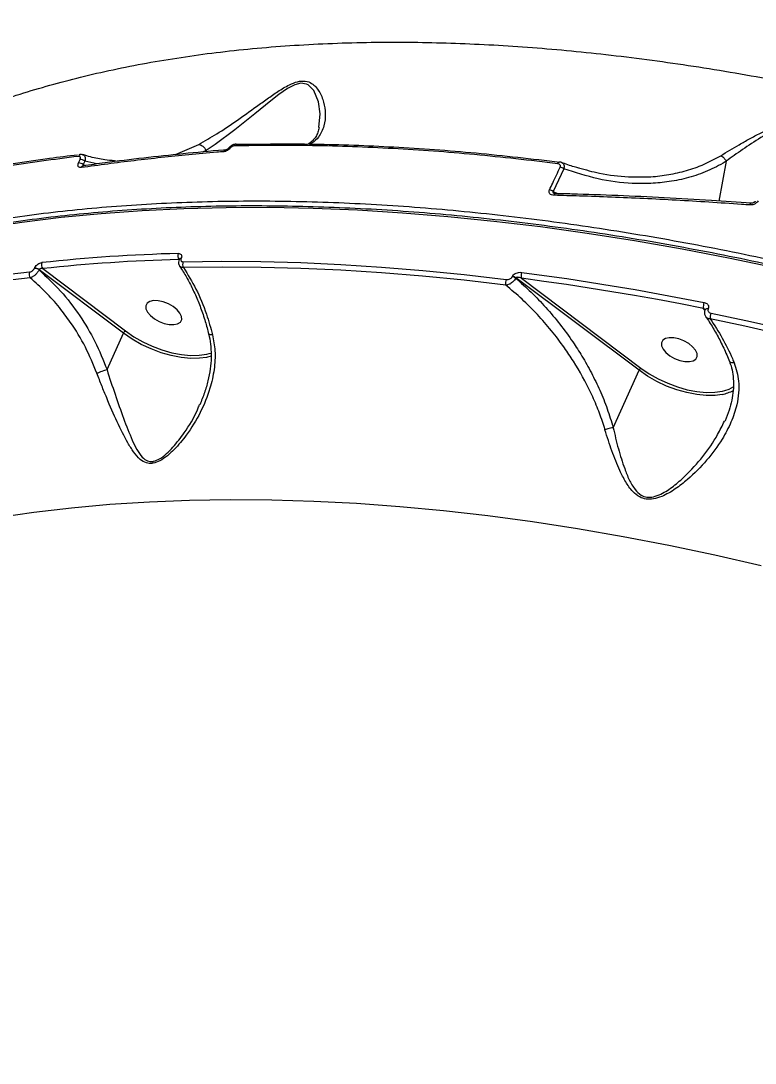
# Model space of a CAD drawing. Header units: millimetres. Extents: x -6523 to 7556, y -5559 to 6101.
# Drawn here: x -1619.8 to -1448.4, y 2108.2 to 2351.4 of the extents above; entities that cross this region are included whole.
import ezdxf

# ---------------------------------------------------------------- set-up
doc = ezdxf.new("R2010")
doc.units = ezdxf.units.MM
for name, color, linetype in [('DIKOM_ОБЪЕКТ', 7, 'Continuous'), ('DIKOM_РАЗМЕР_ЗОНА', 7, 'Continuous'), ('DIKOM_РАЗМЕР_ОБЪЕКТА', 7, 'Continuous')]:
    doc.layers.add(name, color=color, linetype=linetype)
doc.styles.add('style1', font='arial.ttf', dxfattribs={"width": 0.8})
doc.dimstyles.new('1-50', dxfattribs={"dimtxt": 300, "dimasz": 200, "dimexe": 100, "dimexo": 0, "dimgap": 100, "dimtad": 1, "dimtxsty": 'style1', "dimcen": 200, "dimclrd": 7, "dimclre": 7, "dimclrt": 7, "dimadec": 1, "dimazin": 2, "dimtfac": 1, "dimtmove": 0, "dimatfit": 2, "dimfxl": 0, "dimlwd": 25, "dimlwe": 18, "dimarcsym": 0})

# ---------------------------------------------------------------- blocks, each defined once
blk = doc.blocks.new('*D10')
at = {"layer": 'Defpoints', "color": 0, "transparency": 16777216}
for p in [(-1823.23, 4314.24), (3842.01, -3170.82), (6537.88, -3170.82)]:
    blk.add_point(p, dxfattribs=at)
at = {"layer": 'DIKOM_РАЗМЕР_ОБЪЕКТА', "color": 7, "lineweight": 18, "transparency": 16777216}
for p, q in [((-1823.23, 4314.24), (6637.88, 4314.24)), ((3842.01, -3170.82), (6637.88, -3170.82))]:
    blk.add_line(p, q, dxfattribs=at)
at = {"layer": 'DIKOM_РАЗМЕР_ОБЪЕКТА', "color": 7, "lineweight": 25, "transparency": 16777216}
blk.add_line((6537.88, 3914.24), (6537.88, -2770.82), dxfattribs=at)
at = {"layer": 'DIKOM_РАЗМЕР_ОБЪЕКТА', "color": 7, "transparency": 16777216}
for points in [[(6471.22, 3914.24), (6604.55, 3914.24), (6537.88, 4314.24)], [(6471.22, -2770.82), (6604.55, -2770.82), (6537.88, -3170.82)]]:
    blk.add_solid(points, dxfattribs=at)
at = {"layer": 'DIKOM_РАЗМЕР_ОБЪЕКТА', "color": 7, "transparency": 16777216, "insert": (6304.71, 207.11), "char_height": 300, "attachment_point": 5, "rotation": 90, "style": 'style1'}
blk.add_mtext('7500', dxfattribs=at)
blk = doc.blocks.new('*D13')
at = {"layer": 'Defpoints', "color": 0, "transparency": 16777216}
for p in [(-2358.18, 6101.03), (4341.71, -4605.15), (7455.88, -4605.15)]:
    blk.add_point(p, dxfattribs=at)
at = {"layer": 'DIKOM_РАЗМЕР_ЗОНА', "color": 7, "lineweight": 18, "transparency": 16777216}
for p, q in [((-2358.18, 6101.03), (7555.88, 6101.03)), ((4341.71, -4605.15), (7555.88, -4605.15))]:
    blk.add_line(p, q, dxfattribs=at)
at = {"layer": 'DIKOM_РАЗМЕР_ЗОНА', "color": 7, "lineweight": 25, "transparency": 16777216}
blk.add_line((7455.88, 5701.03), (7455.88, -4205.15), dxfattribs=at)
at = {"layer": 'DIKOM_РАЗМЕР_ЗОНА', "color": 7, "transparency": 16777216}
for points in [[(7389.22, 5701.03), (7522.55, 5701.03), (7455.88, 6101.03)], [(7389.22, -4205.15), (7522.55, -4205.15), (7455.88, -4605.15)]]:
    blk.add_solid(points, dxfattribs=at)
at = {"layer": 'DIKOM_РАЗМЕР_ЗОНА', "color": 7, "transparency": 16777216, "insert": (7222.71, 375.61), "char_height": 300, "attachment_point": 5, "rotation": 90, "style": 'style1'}
blk.add_mtext('10700', dxfattribs=at)

msp = doc.modelspace()

# ---------------------------------------------------------------- linework, layer by layer
at = {"layer": 'DIKOM_ОБЪЕКТ', "color": 7, "linetype": 'Continuous', "lineweight": 15}
for p, q in [((-1583.728, 2320.234), (-1578.303, 2322.562)), ((-1576.589, 2321.14), (-1577.445, 2320.774)), ((-1576.589, 2321.14), (-1576.644, 2320.848)), ((-1606.354, 2318.231), (-1605.995, 2319.053)), ((-1605.919, 2320.169), (-1606.23, 2320.131)), ((-1605.934, 2320.186), (-1605.92, 2320.187)), ((-1604.863, 2318.682), (-1605.224, 2317.859)), ((-1602.074, 2317.994), (-1604.863, 2318.682)), ((-1598.151, 2318.798), (-1597.035, 2318.647)), ((-1455.163, 2318.641), (-1456.896, 2309.353)), ((-1605.281, 2317.561), (-1605.261, 2317.563)), ((-1605.224, 2317.859), (-1604.685, 2317.628)), ((-1493.069, 2316.874), (-1495.564, 2311.564)), ((-1495.564, 2311.564), (-1494.368, 2311.052)), ((-1495, 2311.082), (-1494.989, 2311.081)), ((-1616.661, 2293.621), (-1616.633, 2293.683)), ((-1582.822, 2295.764), (-1582.841, 2295.721)), ((-1582.376, 2295.978), (-1582.395, 2295.935)), ((-1615.525, 2293.33), (-1615.553, 2293.268)), ((-1595.85, 2278.497), (-1615.525, 2293.33)), ((-1614.713, 2293.586), (-1595.394, 2279.022)), ((-1505.121, 2291.673), (-1505.085, 2291.753)), ((-1504.246, 2291.408), (-1504.282, 2291.327)), ((-1475.517, 2269.856), (-1504.246, 2291.408)), ((-1502.969, 2291.316), (-1475.062, 2270.38)), ((-1460.151, 2283.862), (-1460.484, 2284.282)), ((-1460.094, 2284.005), (-1460.105, 2283.98)), ((-1459.355, 2284.191), (-1459.367, 2284.166)), ((-1599.68, 2269.999), (-1595.85, 2278.497)), ((-1575.824, 2273.752), (-1575.412, 2273.878)), ((-1481.554, 2256.461), (-1475.517, 2269.856)), ((-1578.224, 2261.561), (-1578.118, 2261.833))]:
    msp.add_line(p, q, dxfattribs=at)
at = {"layer": 'DIKOM_ОБЪЕКТ', "color": 7, "linetype": 'Continuous', "lineweight": 15, "flags": 128}
for points in [[(-1550.232, 2326.496), (-1549.962, 2329.681), (-1550.339, 2332.462), (-1551.435, 2335.112), (-1552.731, 2336.448), (-1553.156, 2336.656), (-1554.457, 2336.833), (-1555.871, 2336.482), (-1557.603, 2335.59), (-1559.582, 2334.233), (-1561.479, 2332.751), (-1565.163, 2329.726), (-1569.887, 2325.935), (-1574.462, 2322.567), (-1576.587, 2321.15), (-1576.59, 2321.149), (-1576.59, 2321.149)], [(-1571.01, 2321.663), (-1571.12, 2321.706), (-1571.209, 2321.726), (-1571.274, 2321.722), (-1571.306, 2321.703)], [(-1569.554, 2322.632), (-1569.467, 2322.623), (-1569.379, 2322.591)], [(-1494.512, 2318.069), (-1494.456, 2318.186), (-1494.394, 2318.286), (-1494.328, 2318.367), (-1494.259, 2318.427), (-1494.189, 2318.464), (-1494.12, 2318.478), (-1494.092, 2318.477)], [(-1494.092, 2318.477), (-1494.053, 2318.468), (-1493.99, 2318.435)], [(-1495.313, 2310.682), (-1495.269, 2310.808), (-1495.218, 2310.913), (-1495.161, 2310.994), (-1495.101, 2311.05), (-1495.039, 2311.078), (-1495, 2311.082)], [(-1449.648, 2308.425), (-1449.609, 2308.555), (-1449.566, 2308.665), (-1449.52, 2308.751), (-1449.472, 2308.811), (-1449.424, 2308.843), (-1449.384, 2308.847)], [(-1443.037, 2293.568), (-1454.279, 2295.94), (-1465.459, 2298.101), (-1476.569, 2300.049), (-1487.598, 2301.782), (-1498.538, 2303.299), (-1509.379, 2304.599), (-1520.113, 2305.68), (-1530.729, 2306.542), (-1541.22, 2307.185), (-1551.576, 2307.606), (-1561.789, 2307.807), (-1571.85, 2307.786), (-1581.751, 2307.545), (-1591.482, 2307.082), (-1601.037, 2306.399), (-1610.407, 2305.496), (-1619.584, 2304.374), (-1628.561, 2303.034)], [(-1581.932, 2295.17), (-1572.908, 2295.287), (-1563.755, 2295.224), (-1554.482, 2294.98), (-1545.093, 2294.555), (-1535.595, 2293.95), (-1525.994, 2293.166), (-1516.299, 2292.202), (-1506.514, 2291.059)], [(-1506.601, 2289.711), (-1516.364, 2290.851), (-1526.039, 2291.813), (-1535.618, 2292.595), (-1545.095, 2293.199), (-1554.463, 2293.623), (-1563.716, 2293.866), (-1572.848, 2293.929), (-1581.853, 2293.812)], [(-1460.484, 2284.282), (-1465.857, 2285.334), (-1471.213, 2286.337), (-1476.553, 2287.291), (-1481.876, 2288.196), (-1487.18, 2289.051), (-1492.464, 2289.856), (-1497.727, 2290.611), (-1502.969, 2291.316)], [(-1502.896, 2292.711), (-1497.641, 2292.004), (-1492.365, 2291.247), (-1487.068, 2290.44), (-1481.752, 2289.583), (-1476.416, 2288.676), (-1471.064, 2287.72), (-1465.694, 2286.715), (-1460.309, 2285.66)], [(-1583.337, 2283.999), (-1584.262, 2284.739), (-1585.364, 2285.363), (-1586.554, 2285.82), (-1587.737, 2286.073), (-1588.815, 2286.102), (-1589.702, 2285.904), (-1590.326, 2285.496), (-1590.636, 2284.91), (-1590.608, 2284.195), (-1590.242, 2283.407), (-1589.57, 2282.611), (-1588.646, 2281.871), (-1587.544, 2281.247), (-1586.353, 2280.79), (-1585.171, 2280.537), (-1584.092, 2280.508), (-1583.205, 2280.706), (-1582.581, 2281.114), (-1582.271, 2281.7), (-1582.3, 2282.415), (-1582.665, 2283.203), (-1583.337, 2283.999)], [(-1393.75, 2265.253), (-1401.942, 2267.692), (-1410.127, 2270.027), (-1418.302, 2272.259), (-1426.464, 2274.385), (-1434.608, 2276.406), (-1442.732, 2278.321), (-1450.832, 2280.128), (-1458.904, 2281.826)], [(-1458.712, 2283.157), (-1450.622, 2281.455), (-1442.504, 2279.644), (-1434.362, 2277.726), (-1426.199, 2275.7), (-1418.019, 2273.569), (-1409.826, 2271.332), (-1401.623, 2268.991), (-1393.413, 2266.548)], [(-1576.467, 2272.872), (-1578.103, 2272.649), (-1580.166, 2272.618), (-1582.381, 2272.827), (-1584.694, 2273.273), (-1587.053, 2273.943), (-1589.402, 2274.824), (-1591.687, 2275.894), (-1593.853, 2277.128), (-1595.85, 2278.497)], [(-1595.394, 2279.022), (-1593.458, 2277.694), (-1591.358, 2276.497), (-1589.143, 2275.46), (-1586.865, 2274.606), (-1584.578, 2273.955), (-1582.334, 2273.523), (-1580.187, 2273.32), (-1578.186, 2273.35), (-1576.379, 2273.613), (-1575.824, 2273.752)], [(-1463.004, 2275.358), (-1463.929, 2276.098), (-1465.031, 2276.721), (-1466.222, 2277.178), (-1467.404, 2277.432), (-1468.482, 2277.461), (-1469.369, 2277.263), (-1469.993, 2276.855), (-1470.304, 2276.269), (-1470.275, 2275.553), (-1469.91, 2274.765), (-1469.238, 2273.969), (-1468.313, 2273.23), (-1467.211, 2272.606), (-1466.02, 2272.149), (-1464.838, 2271.896), (-1463.76, 2271.867), (-1462.873, 2272.064), (-1462.249, 2272.473), (-1461.938, 2273.058), (-1461.967, 2273.774), (-1462.332, 2274.562), (-1463.004, 2275.358)], [(-1575.292, 2273.177), (-1576.239, 2272.92), (-1576.467, 2272.872)], [(-1456.134, 2264.23), (-1457.77, 2264.007), (-1459.834, 2263.976), (-1462.048, 2264.186), (-1464.362, 2264.631), (-1466.721, 2265.302), (-1469.07, 2266.183), (-1471.354, 2267.253), (-1473.52, 2268.487), (-1475.517, 2269.856)], [(-1475.062, 2270.38), (-1473.125, 2269.052), (-1471.025, 2267.856), (-1468.81, 2266.818), (-1466.533, 2265.964), (-1464.245, 2265.314), (-1462.002, 2264.882), (-1459.855, 2264.678), (-1457.854, 2264.709), (-1456.047, 2264.972), (-1455.491, 2265.111)], [(-1455.491, 2265.111), (-1454.475, 2265.461), (-1453.375, 2266.032)], [(-1447.018, 2224.256), (-1457.813, 2226.722), (-1468.556, 2228.978), (-1479.237, 2231.022), (-1489.845, 2232.851), (-1500.37, 2234.465), (-1510.804, 2235.861), (-1521.136, 2237.039), (-1531.357, 2237.996), (-1541.457, 2238.734), (-1551.426, 2239.25), (-1561.256, 2239.544), (-1570.937, 2239.616), (-1580.461, 2239.465), (-1589.818, 2239.093), (-1599, 2238.499), (-1607.998, 2237.685), (-1616.803, 2236.649), (-1625.409, 2235.395)]]:
    msp.add_lwpolyline(points, dxfattribs=at)
at = {"layer": 'DIKOM_ОБЪЕКТ', "color": 7, "linetype": 'Continuous', "lineweight": 15}
for centre, radius, start, end in [((-1571.889, 2320.761), 0.519, 102.04333, 168.5004), ((-1569.494, 2322.108), 0.528, 96.579, 167.47333), ((-1605.816, 2319.603), 0.594, 101.42853, 163.23022), ((-1606.334, 2316.392), 1.839, 52.87233, 90.63153), ((-1605.972, 2317.208), 1.844, 53.03369, 90.68967), ((-1605.16, 2317.016), 0.558, 102.48668, 164.95019), ((-1494.262, 2315.294), 1.98, 52.95645, 80.39328), ((-1496.766, 2310.027), 1.951, 51.96961, 79.84128), ((-1572.422, 1899.046), 398.213, 91.53201, 96.12436), ((-1581.684, 2296.524), 1.505, 156.83061, 212.69345), ((-1616.558, 2292.001), 1.683, 52.14158, 92.54188), ((-1613.613, 2294.45), 1.399, 157.50549, 218.18066), ((-1572.33, 1898.598), 397.255, 91.53207, 96.12454), ((-1582.449, 2295.476), 0.462, 83.30615, 147.93301), ((-1582.431, 2295.52), 0.461, 83.19393, 148.1518), ((-1580.516, 2294.572), 1.537, 157.09026, 209.58869), ((-1587.241, 2004.25), 290.13, 96.0431, 109.07171), ((-1587.152, 2003.545), 289.479, 96.04286, 109.07194), ((-1616.481, 2292.235), 1.408, 157.76447, 215.58956), ((-1616.586, 2291.939), 1.683, 52.14344, 92.54181), ((-1505.38, 2289.853), 1.838, 53.3195, 81.89813), ((-1505.343, 2289.935), 1.837, 53.29682, 81.90689), ((-1501.151, 2291.919), 1.916, 155.59103, 198.35204), ((-1504.733, 2290.267), 1.949, 156.01683, 196.58266), ((-1458.213, 2284.694), 2.308, 155.24564, 190.26402), ((-1459.606, 2283.558), 0.653, 68.48753, 139.83493), ((-1459.595, 2283.585), 0.652, 68.4324, 140.05913), ((-1456.507, 2282.159), 2.42, 155.62969, 187.89391), ((-1594.777, 2278.025), 1.172, 121.79562, 156.2527), ((-1474.445, 2269.384), 1.172, 121.78415, 156.25674), ((-1457.882, 2273.344), 9.28, 280.8543, 298.32736)]:
    msp.add_arc(centre, radius, start, end, dxfattribs=at)
for points, knots in [([(-1682.559, 2298.983), (-1680.344, 2301.069), (-1675.317, 2305.807), (-1666.309, 2312.45), (-1655.832, 2319.044), (-1644.338, 2325.015), (-1631.864, 2330.338), (-1618.417, 2334.968), (-1603.989, 2338.887), (-1588.59, 2342.039), (-1572.168, 2344.399), (-1554.945, 2345.905), (-1537.339, 2346.534), (-1519.532, 2346.334), (-1501.627, 2345.377), (-1483.125, 2343.652), (-1464.068, 2341.135), (-1444.51, 2337.823), (-1424.995, 2333.819), (-1405.598, 2329.174), (-1386.384, 2323.948), (-1366.926, 2318.037), (-1347.281, 2311.422), (-1327.495, 2304.164), (-1314.398, 2298.819), (-1307.852, 2296.147)], [0, 0, 0, 0, 0.03360896, 0.07630687, 0.11903698, 0.1617343, 0.20566384, 0.24962931, 0.29355865, 0.33907725, 0.38459582, 0.43076811, 0.47694052, 0.52030634, 0.56370632, 0.60707279, 0.65170286, 0.69636914, 0.74099972, 0.78358147, 0.82619395, 0.86877599, 0.91250626, 0.95626951, 1, 1, 1, 1]), ([(-1578.303, 2322.562), (-1576.903, 2323.358), (-1574.062, 2324.971), (-1569.496, 2328.025), (-1565.574, 2330.844), (-1562.351, 2333.189), (-1559.814, 2334.943), (-1557.415, 2336.398), (-1555.177, 2337.296), (-1553.304, 2337.439), (-1551.918, 2336.88), (-1550.92, 2335.997), (-1549.867, 2334.534), (-1549.034, 2332.386), (-1548.621, 2329.588), (-1548.897, 2326.767), (-1550.079, 2324.505), (-1551.294, 2323.15), (-1552.158, 2322.713), (-1552.314, 2322.634)], [0, 0, 0, 0, 0.0869441, 0.1763636, 0.2657423, 0.3117797, 0.3577512, 0.4048886, 0.4381289, 0.4716866, 0.5076088, 0.5403385, 0.5738099, 0.6517497, 0.7312743, 0.8255029, 0.9222004, 0.9859169, 1, 1, 1, 1]), ([(-1550.195, 2326.504), (-1550.272, 2326.137), (-1550.437, 2325.36), (-1550.954, 2324.325), (-1551.596, 2323.515), (-1552.207, 2322.951), (-1552.677, 2322.685), (-1552.77, 2322.632)], [0, 0, 0, 0, 0.2277932, 0.4826983, 0.7252966, 0.9454531, 1, 1, 1, 1]), ([(-1456.447, 2319.925), (-1455.039, 2320.769), (-1452.905, 2322.048), (-1449.744, 2323.867), (-1447.453, 2325.081), (-1445.282, 2326.086), (-1443.221, 2326.842), (-1440.979, 2327.306), (-1438.818, 2327.144), (-1437.13, 2326.44), (-1435.839, 2325.523), (-1434.631, 2324.341), (-1433.502, 2322.904), (-1432.12, 2320.686), (-1430.779, 2317.865), (-1429.713, 2314.625), (-1429.301, 2311.98), (-1429.467, 2309.962), (-1430.081, 2308.653), (-1430.984, 2307.805), (-1431.837, 2307.558), (-1432.206, 2307.452)], [0, 0, 0, 0, 0.0920443, 0.139512, 0.1869435, 0.2204895, 0.2546304, 0.2902962, 0.3262935, 0.3576708, 0.3869265, 0.4169028, 0.4596297, 0.5024004, 0.5901051, 0.681337, 0.7742871, 0.8404201, 0.9078926, 0.9600936, 1, 1, 1, 1]), ([(-1431.582, 2309.141), (-1431.512, 2309.496), (-1431.296, 2310.596), (-1431.447, 2312.851), (-1431.986, 2315.804), (-1432.96, 2318.855), (-1434.218, 2321.906), (-1435.801, 2324.351), (-1437.577, 2325.958), (-1439.263, 2326.655), (-1440.512, 2326.708), (-1441.84, 2326.548), (-1443.318, 2326.121), (-1445.257, 2325.222), (-1448.024, 2323.619), (-1451.421, 2321.351), (-1453.942, 2319.529), (-1455.163, 2318.65), (-1455.164, 2318.65)], [0, 0, 0, 0, 0.047405, 0.1473197, 0.2476265, 0.3476824, 0.4370723, 0.5259958, 0.5773429, 0.6120563, 0.6464929, 0.652062, 0.6921968, 0.7363449, 0.7806485, 0.8901899, 0.9999106, 1, 1, 1, 1]), ([(-1572.397, 2320.864), (-1572.949, 2320.818), (-1575.709, 2320.586), (-1582.762, 2319.942), (-1593.41, 2318.816), (-1601.601, 2317.713), (-1605.699, 2317.161)], [0, 0, 0, 0, 0.0480636, 0.2403254, 0.6198805, 1, 1, 1, 1]), ([(-1571.997, 2321.267), (-1572.168, 2321.254), (-1575.526, 2320.997), (-1581.922, 2320.378), (-1591.148, 2319.396), (-1598.931, 2318.451), (-1603.564, 2317.79), (-1605.26, 2317.548)], [0, 0, 0, 0, 0.014785, 0.2900445, 0.5657386, 0.8409879, 1, 1, 1, 1]), ([(-1578.303, 2322.562), (-1578.273, 2322.562), (-1578.159, 2322.559), (-1577.882, 2322.496), (-1577.464, 2322.271), (-1576.969, 2321.81), (-1576.723, 2321.381), (-1576.59, 2321.149)], [0, 0, 0, 0, 0.0513298, 0.1965846, 0.4492507, 0.7018869, 1, 1, 1, 1]), ([(-1576.59, 2321.149), (-1576.59, 2321.148), (-1576.589, 2321.146), (-1576.589, 2321.143), (-1576.589, 2321.141), (-1576.589, 2321.14)], [0, 0, 0, 0, 0.32986536, 0.79108675, 1, 1, 1, 1]), ([(-1571.01, 2321.663), (-1571.128, 2321.536), (-1571.364, 2321.281), (-1571.816, 2321.008), (-1572.17, 2320.889), (-1572.356, 2320.869), (-1572.397, 2320.864)], [0, 0, 0, 0, 0.30535874, 0.61145908, 0.91254573, 1, 1, 1, 1]), ([(-1571.31, 2321.703), (-1571.325, 2321.683), (-1571.382, 2321.608), (-1571.525, 2321.481), (-1571.709, 2321.361), (-1571.864, 2321.294), (-1571.965, 2321.271), (-1571.985, 2321.27), (-1571.992, 2321.27)], [0, 0, 0, 0, 0.0846457, 0.3187344, 0.5546818, 0.7482459, 0.9204149, 1, 1, 1, 1]), ([(-1569.555, 2322.62), (-1569.714, 2322.609), (-1570.089, 2322.582), (-1570.672, 2322.299), (-1571.098, 2321.969), (-1571.274, 2321.734), (-1571.301, 2321.698)], [0, 0, 0, 0, 0.2402771, 0.5673323, 0.9349241, 1, 1, 1, 1]), ([(-1570.009, 2322.222), (-1570.046, 2322.22), (-1570.182, 2322.211), (-1570.44, 2322.127), (-1570.758, 2321.935), (-1570.926, 2321.753), (-1571.01, 2321.663)], [0, 0, 0, 0, 0.108526, 0.398384, 0.6996508, 1, 1, 1, 1]), ([(-1494.512, 2318.069), (-1501.003, 2318.823), (-1513.984, 2320.33), (-1533.053, 2321.685), (-1551.818, 2322.423), (-1563.945, 2322.289), (-1570.009, 2322.222)], [0, 0, 0, 0, 0.2486163, 0.497233, 0.748617, 1, 1, 1, 1]), ([(-1569.379, 2322.591), (-1563.391, 2322.657), (-1551.415, 2322.789), (-1532.755, 2322.066), (-1513.65, 2320.718), (-1500.543, 2319.196), (-1493.99, 2318.435)], [0, 0, 0, 0, 0.2486152, 0.4972306, 0.7486159, 1, 1, 1, 1]), ([(-1606.386, 2319.775), (-1612.121, 2319.032), (-1623.591, 2317.548), (-1639.918, 2314.315), (-1655.62, 2310.403), (-1665.387, 2307.127), (-1670.271, 2305.49)], [0, 0, 0, 0, 0.2484768, 0.4969532, 0.7484766, 1, 1, 1, 1]), ([(-1606.577, 2320.088), (-1608.754, 2319.829), (-1613.84, 2319.226), (-1621.626, 2318.047), (-1629.952, 2316.592), (-1638.065, 2314.94), (-1645.966, 2313.097), (-1653.67, 2311.067), (-1661.162, 2308.828), (-1666.563, 2307.09), (-1669.394, 2306.041), (-1669.867, 2305.866)], [0, 0, 0, 0, 0.094345, 0.220453, 0.3464745, 0.4721661, 0.5974952, 0.7228691, 0.8486553, 0.9747023, 1, 1, 1, 1]), ([(-1605.699, 2317.161), (-1605.825, 2317.155), (-1606.077, 2317.143), (-1606.343, 2317.297), (-1606.479, 2317.56), (-1606.482, 2317.887), (-1606.395, 2318.122), (-1606.354, 2318.231)], [0, 0, 0, 0, 0.2131438, 0.4264639, 0.6306253, 0.828941, 1, 1, 1, 1]), ([(-1605.995, 2319.053), (-1605.967, 2319.127), (-1605.91, 2319.283), (-1605.908, 2319.5), (-1605.989, 2319.673), (-1606.151, 2319.779), (-1606.307, 2319.776), (-1606.386, 2319.775)], [0, 0, 0, 0, 0.179837, 0.3800743, 0.5812028, 0.7906638, 1, 1, 1, 1]), ([(-1605.323, 2320.128), (-1605.346, 2320.138), (-1605.512, 2320.213), (-1605.73, 2320.218), (-1605.908, 2320.184), (-1605.934, 2320.179)], [0, 0, 0, 0, 0.1209237, 0.8725603, 1, 1, 1, 1]), ([(-1605.322, 2320.132), (-1605.313, 2320.132), (-1605.167, 2320.127), (-1604.971, 2319.931), (-1604.792, 2319.553), (-1604.775, 2319.099), (-1604.84, 2318.794), (-1604.863, 2318.682)], [0, 0, 0, 0, 0.0175473, 0.2937521, 0.5671075, 0.8405279, 1, 1, 1, 1]), ([(-1597.97, 2318.723), (-1598.712, 2318.797), (-1600.566, 2318.98), (-1603.024, 2319.471), (-1604.725, 2319.99), (-1605.314, 2320.17)], [0, 0, 0, 0, 0.303903, 0.7593378, 1, 1, 1, 1]), ([(-1493.931, 2317.246), (-1493.913, 2317.295), (-1493.865, 2317.417), (-1493.864, 2317.628), (-1493.972, 2317.837), (-1494.194, 2318.003), (-1494.399, 2318.046), (-1494.512, 2318.069)], [0, 0, 0, 0, 0.12078846, 0.3075273, 0.52290607, 0.73748081, 1, 1, 1, 1]), ([(-1493.63, 2318.353), (-1493.662, 2318.37), (-1493.804, 2318.442), (-1493.968, 2318.449), (-1494.095, 2318.453)], [0, 0, 0, 0, 0.2235445, 1, 1, 1, 1]), ([(-1493.631, 2318.344), (-1493.589, 2318.335), (-1493.383, 2318.292), (-1493.14, 2318.021), (-1492.972, 2317.569), (-1492.994, 2317.154), (-1493.056, 2316.922), (-1493.069, 2316.874)], [0, 0, 0, 0, 0.075368, 0.3736413, 0.6574905, 0.9289186, 1, 1, 1, 1]), ([(-1489.488, 2316.999), (-1489.872, 2317.098), (-1491.259, 2317.458), (-1492.634, 2317.977), (-1493.628, 2318.352)], [0, 0, 0, 0, 0.2769776, 1, 1, 1, 1]), ([(-1455.163, 2318.641), (-1455.245, 2318.59), (-1456.653, 2317.724), (-1459.513, 2316.272), (-1463.908, 2314.743), (-1468.343, 2313.808), (-1472.749, 2313.388), (-1478.278, 2313.42), (-1485.106, 2314.283), (-1490.414, 2316.01), (-1493.069, 2316.874)], [0, 0, 0, 0, 0.0075308, 0.1291236, 0.2511164, 0.3728222, 0.4835481, 0.5942881, 0.7971151, 1, 1, 1, 1]), ([(-1474.854, 2315.006), (-1474.494, 2315.001), (-1472.731, 2314.974), (-1469.579, 2315.32), (-1465.45, 2316.11), (-1460.973, 2317.499), (-1458.089, 2319.045), (-1456.447, 2319.925)], [0, 0, 0, 0, 0.0549051, 0.2687438, 0.4889555, 0.7091236, 1, 1, 1, 1]), ([(-1456.447, 2319.925), (-1456.415, 2319.911), (-1456.263, 2319.845), (-1455.946, 2319.642), (-1455.514, 2319.23), (-1455.281, 2318.843), (-1455.164, 2318.65)], [0, 0, 0, 0, 0.0659305, 0.3172742, 0.6586422, 1, 1, 1, 1]), ([(-1455.164, 2318.65), (-1455.163, 2318.649), (-1455.162, 2318.647), (-1455.162, 2318.643), (-1455.163, 2318.641), (-1455.163, 2318.641)], [0, 0, 0, 0, 0.30344351, 0.70889993, 1, 1, 1, 1]), ([(-1605.224, 2317.859), (-1605.253, 2317.829), (-1605.304, 2317.778), (-1605.328, 2317.711), (-1605.329, 2317.653), (-1605.311, 2317.613), (-1605.267, 2317.567), (-1605.229, 2317.549), (-1605.199, 2317.534)], [0, 0, 0, 0, 0.2568661, 0.4571765, 0.5287151, 0.7400715, 0.7972498, 1, 1, 1, 1]), ([(-1605.281, 2317.561), (-1605.281, 2317.561), (-1605.301, 2317.556), (-1605.296, 2317.558), (-1605.292, 2317.56)], [0, 0, 0, 0, 0.0080069, 1, 1, 1, 1]), ([(-1496.422, 2311.948), (-1496.169, 2312.474), (-1495.327, 2314.23), (-1494.506, 2316.004), (-1493.931, 2317.246)], [0, 0, 0, 0, 0.299626, 1, 1, 1, 1]), ([(-1489.646, 2317.098), (-1488.01, 2316.647), (-1484.128, 2315.575), (-1479.16, 2314.977), (-1475.894, 2314.999), (-1474.854, 2315.006)], [0, 0, 0, 0, 0.3316131, 0.787243, 1, 1, 1, 1]), ([(-1495.313, 2310.682), (-1495.546, 2310.708), (-1495.931, 2310.752), (-1496.332, 2311.016), (-1496.521, 2311.329), (-1496.535, 2311.662), (-1496.456, 2311.862), (-1496.422, 2311.948)], [0, 0, 0, 0, 0.3038623, 0.5023478, 0.7016999, 0.8732808, 1, 1, 1, 1]), ([(-1495.564, 2311.564), (-1495.588, 2311.542), (-1495.629, 2311.506), (-1495.644, 2311.438), (-1495.63, 2311.377), (-1495.585, 2311.312), (-1495.477, 2311.222), (-1495.373, 2311.158), (-1495.294, 2311.133), (-1495.293, 2311.133)], [0, 0, 0, 0, 0.1713105, 0.2853686, 0.3766828, 0.4995662, 0.6503257, 0.9978042, 1, 1, 1, 1]), ([(-1449.648, 2308.425), (-1450.287, 2308.471), (-1453.484, 2308.701), (-1461.776, 2309.256), (-1474.443, 2309.957), (-1486.444, 2310.44), (-1493.358, 2310.629), (-1495.313, 2310.682)], [0, 0, 0, 0, 0.0413723, 0.2068727, 0.5381545, 0.8694365, 1, 1, 1, 1]), ([(-1495, 2311.086), (-1495.024, 2311.086), (-1495.12, 2311.083), (-1495.232, 2311.11), (-1495.271, 2311.126), (-1495.284, 2311.131)], [0, 0, 0, 0, 0.18136317, 0.7261832, 1, 1, 1, 1]), ([(-1449.385, 2308.838), (-1452.469, 2309.056), (-1459.25, 2309.535), (-1469.625, 2310.125), (-1480.495, 2310.623), (-1488.948, 2310.935), (-1493.739, 2311.039), (-1494.99, 2311.066)], [0, 0, 0, 0, 0.1998466, 0.4395165, 0.6782168, 0.9160235, 1, 1, 1, 1]), ([(-1734.203, 2258.922), (-1731.756, 2261.1), (-1726.075, 2266.156), (-1715.83, 2273.278), (-1703.742, 2280.406), (-1690.584, 2286.789), (-1676.467, 2292.428), (-1661.443, 2297.288), (-1645.554, 2301.348), (-1628.808, 2304.586), (-1611.25, 2307.011), (-1592.942, 2308.624), (-1573.971, 2309.418), (-1554.423, 2309.389), (-1534.354, 2308.529), (-1513.789, 2306.822), (-1492.771, 2304.289), (-1471.369, 2300.945), (-1449.684, 2296.806), (-1427.816, 2291.891), (-1406.856, 2286.47), (-1386.845, 2280.669), (-1367.807, 2274.605), (-1348.759, 2267.993), (-1329.785, 2260.863), (-1311.056, 2253.283), (-1292.619, 2245.27), (-1276.37, 2237.758), (-1266.309, 2232.793), (-1262.21, 2230.77)], [0, 0, 0, 0, 0.0297851, 0.0691491, 0.1086373, 0.1481887, 0.1877399, 0.2272281, 0.2665922, 0.3059565, 0.3454449, 0.3849966, 0.4245483, 0.4640367, 0.503401, 0.5427654, 0.5822539, 0.6218055, 0.6613571, 0.7008456, 0.7402099, 0.7740607, 0.8080915, 0.8421623, 0.8762331, 0.9102638, 0.9436515, 0.9770394, 1, 1, 1, 1]), ([(-1447.707, 2309.387), (-1447.8, 2309.25), (-1447.985, 2308.975), (-1448.445, 2308.663), (-1449.014, 2308.438), (-1449.427, 2308.429), (-1449.648, 2308.425)], [0, 0, 0, 0, 0.2322363, 0.4640266, 0.7140292, 1, 1, 1, 1]), ([(-1448.409, 2309.284), (-1448.41, 2309.281), (-1448.417, 2309.264), (-1448.473, 2309.187), (-1448.588, 2309.081), (-1448.775, 2308.965), (-1449.021, 2308.875), (-1449.247, 2308.838), (-1449.357, 2308.849), (-1449.387, 2308.852)], [0, 0, 0, 0, 0.0251661, 0.1620417, 0.3039322, 0.4794482, 0.6908469, 0.9159334, 1, 1, 1, 1]), ([(-1262.449, 2229.517), (-1264.255, 2230.415), (-1269.491, 2233.019), (-1278.223, 2237.223), (-1288.665, 2242.078), (-1299.178, 2246.784), (-1309.753, 2251.338), (-1320.381, 2255.738), (-1331.056, 2259.98), (-1341.768, 2264.06), (-1352.509, 2267.976), (-1363.273, 2271.725), (-1374.05, 2275.304), (-1384.833, 2278.71), (-1395.613, 2281.94), (-1406.382, 2284.993), (-1417.133, 2287.866), (-1427.857, 2290.556), (-1438.546, 2293.063), (-1449.192, 2295.383), (-1459.788, 2297.514), (-1470.324, 2299.457), (-1480.794, 2301.209), (-1491.189, 2302.768), (-1501.502, 2304.133), (-1511.725, 2305.304), (-1521.85, 2306.28), (-1531.869, 2307.059), (-1541.776, 2307.641), (-1551.562, 2308.026), (-1561.221, 2308.213), (-1570.745, 2308.203), (-1580.127, 2307.994), (-1589.36, 2307.588), (-1598.436, 2306.984), (-1607.35, 2306.183), (-1616.095, 2305.185), (-1624.663, 2303.992), (-1633.048, 2302.603), (-1641.245, 2301.021), (-1649.247, 2299.245), (-1657.047, 2297.278), (-1664.64, 2295.121), (-1672.021, 2292.775), (-1679.183, 2290.242), (-1686.121, 2287.524), (-1692.83, 2284.623), (-1699.304, 2281.541), (-1705.539, 2278.281), (-1711.53, 2274.844), (-1717.271, 2271.234), (-1722.764, 2267.456), (-1727.982, 2263.499), (-1731.954, 2260.27), (-1734.093, 2258.305), (-1734.674, 2257.771)], [0, 0, 0, 0, 0.0101398, 0.0294041, 0.0486687, 0.0679335, 0.0871981, 0.1064628, 0.1257275, 0.1449922, 0.1642572, 0.1835222, 0.2027874, 0.2220526, 0.2413182, 0.260584, 0.2798499, 0.2991162, 0.3183828, 0.3376497, 0.3569168, 0.3761843, 0.3954523, 0.4147208, 0.4339895, 0.4532589, 0.4725287, 0.4917991, 0.5110699, 0.5303412, 0.5496132, 0.5688857, 0.5881587, 0.6074323, 0.6267065, 0.6459811, 0.6652562, 0.6845316, 0.7038075, 0.7230834, 0.7423596, 0.7616356, 0.7809112, 0.8001862, 0.8194604, 0.8387332, 0.8580046, 0.8772739, 0.8965405, 0.9158044, 0.9350645, 0.9543207, 0.9735721, 0.9928187, 1, 1, 1, 1]), ([(-1583.068, 2297.116), (-1582.937, 2297.107), (-1582.675, 2297.089), (-1582.4, 2296.896), (-1582.258, 2296.606), (-1582.26, 2296.281), (-1582.343, 2296.064), (-1582.376, 2295.978)], [0, 0, 0, 0, 0.215037, 0.4299615, 0.6447031, 0.8592078, 1, 1, 1, 1]), ([(-1616.633, 2293.683), (-1616.598, 2293.751), (-1616.497, 2293.953), (-1616.226, 2294.293), (-1615.813, 2294.64), (-1615.345, 2294.899), (-1615.052, 2294.957), (-1614.906, 2294.986)], [0, 0, 0, 0, 0.1082981, 0.3204418, 0.5430575, 0.7715619, 1, 1, 1, 1]), ([(-1582.841, 2295.721), (-1582.841, 2295.721), (-1582.951, 2295.532), (-1583.023, 2295.122), (-1582.987, 2294.574), (-1582.811, 2294.302), (-1582.738, 2294.191)], [0, 0, 0, 0, 0.0005065, 0.4019368, 0.7540207, 1, 1, 1, 1]), ([(-1582.801, 2295.817), (-1582.801, 2295.819), (-1582.801, 2295.828), (-1582.803, 2295.795), (-1582.822, 2295.764), (-1582.822, 2295.763)], [0, 0, 0, 0, 0.32389438, 0.98720317, 1, 1, 1, 1]), ([(-1582.776, 2294.139), (-1582.477, 2293.706), (-1581.645, 2292.496), (-1580.399, 2290.255), (-1579.039, 2287.455), (-1577.82, 2284.442), (-1576.77, 2281.386), (-1576.214, 2279.28), (-1575.953, 2278.286)], [0, 0, 0, 0, 0.1011416, 0.282287, 0.465092, 0.6493314, 0.83459, 1, 1, 1, 1]), ([(-1581.853, 2293.812), (-1582.023, 2293.824), (-1582.362, 2293.849), (-1582.654, 2294.001), (-1582.718, 2294.147), (-1582.727, 2294.168)], [0, 0, 0, 0, 0.461179, 0.9219477, 1, 1, 1, 1]), ([(-1582.395, 2295.935), (-1582.418, 2295.877), (-1582.473, 2295.731), (-1582.474, 2295.512), (-1582.379, 2295.318), (-1582.195, 2295.19), (-1582.02, 2295.177), (-1581.932, 2295.17)], [0, 0, 0, 0, 0.142269, 0.3570839, 0.5715279, 0.7857056, 1, 1, 1, 1]), ([(-1581.853, 2293.812), (-1580.849, 2292.196), (-1578.813, 2288.92), (-1576.569, 2283.523), (-1575.513, 2279.746), (-1575.057, 2278.112)], [0, 0, 0, 0, 0.355859, 0.7214787, 1, 1, 1, 1]), ([(-1617.785, 2292.768), (-1617.69, 2292.787), (-1617.499, 2292.826), (-1617.193, 2292.995), (-1616.926, 2293.221), (-1616.75, 2293.442), (-1616.684, 2293.575), (-1616.661, 2293.621)], [0, 0, 0, 0, 0.2288434, 0.4578109, 0.6785247, 0.888376, 1, 1, 1, 1]), ([(-1615.553, 2293.268), (-1615.601, 2293.178), (-1615.741, 2292.92), (-1616.083, 2292.472), (-1616.58, 2291.99), (-1617.13, 2291.599), (-1617.462, 2291.476), (-1617.627, 2291.415)], [0, 0, 0, 0, 0.1131853, 0.3259427, 0.5479683, 0.7754238, 1, 1, 1, 1]), ([(-1602.039, 2269.144), (-1602.888, 2271.2), (-1604.608, 2275.363), (-1607.72, 2280.441), (-1610.909, 2284.692), (-1614.016, 2288.205), (-1616.418, 2290.34), (-1617.627, 2291.415)], [0, 0, 0, 0, 0.23987838, 0.48587293, 0.63942446, 0.81854854, 1, 1, 1, 1]), ([(-1615.553, 2293.268), (-1613.851, 2291.681), (-1610.402, 2288.464), (-1606.053, 2282.761), (-1602.331, 2276.589), (-1600.571, 2272.214), (-1599.68, 2269.999)], [0, 0, 0, 0, 0.2516529, 0.5098607, 0.7518691, 1, 1, 1, 1]), ([(-1614.713, 2293.586), (-1614.789, 2293.597), (-1614.937, 2293.619), (-1615.162, 2293.591), (-1615.342, 2293.523), (-1615.441, 2293.447), (-1615.495, 2293.386), (-1615.513, 2293.353), (-1615.525, 2293.33)], [0, 0, 0, 0, 0.25536082, 0.49889973, 0.71668776, 0.86162318, 0.9070415, 1, 1, 1, 1]), ([(-1504.282, 2291.327), (-1504.32, 2291.256), (-1504.447, 2291.023), (-1504.765, 2290.638), (-1505.273, 2290.213), (-1505.871, 2289.882), (-1506.33, 2289.743), (-1506.564, 2289.716), (-1506.601, 2289.711)], [0, 0, 0, 0, 0.0892116, 0.2936621, 0.4896297, 0.7163968, 0.9545809, 1, 1, 1, 1]), ([(-1506.514, 2291.059), (-1506.356, 2291.053), (-1506.077, 2291.041), (-1505.681, 2291.16), (-1505.38, 2291.334), (-1505.201, 2291.517), (-1505.14, 2291.637), (-1505.121, 2291.673)], [0, 0, 0, 0, 0.3025974, 0.5347035, 0.7254902, 0.9171134, 1, 1, 1, 1]), ([(-1505.085, 2291.753), (-1505.057, 2291.808), (-1504.96, 2291.995), (-1504.673, 2292.285), (-1504.187, 2292.56), (-1503.565, 2292.742), (-1503.132, 2292.722), (-1502.896, 2292.711)], [0, 0, 0, 0, 0.0796255, 0.2757138, 0.4707645, 0.7105246, 1, 1, 1, 1]), ([(-1504.282, 2291.327), (-1503.073, 2290.257), (-1500.654, 2288.118), (-1497.221, 2284.522), (-1493.961, 2280.653), (-1491.168, 2276.836), (-1488.72, 2273.03), (-1486.595, 2269.273), (-1484.612, 2265.161), (-1482.875, 2260.888), (-1481.995, 2257.936), (-1481.556, 2256.46)], [0, 0, 0, 0, 0.1183261, 0.2366518, 0.3581437, 0.4796266, 0.5712584, 0.6768288, 0.7823883, 0.8912072, 1, 1, 1, 1]), ([(-1502.969, 2291.316), (-1503.121, 2291.376), (-1503.389, 2291.481), (-1503.754, 2291.549), (-1503.998, 2291.549), (-1504.137, 2291.51), (-1504.21, 2291.467), (-1504.235, 2291.425), (-1504.246, 2291.408)], [0, 0, 0, 0, 0.35093657, 0.61827474, 0.80287396, 0.87932502, 0.94923031, 1, 1, 1, 1]), ([(-1483.46, 2255.982), (-1483.557, 2256.305), (-1484.043, 2257.926), (-1485.075, 2260.816), (-1487.285, 2265.912), (-1489.945, 2270.703), (-1493.15, 2275.475), (-1495.939, 2279.137), (-1499.247, 2282.918), (-1502.789, 2286.489), (-1505.33, 2288.637), (-1506.601, 2289.711)], [0, 0, 0, 0, 0.02429478, 0.12224786, 0.22021793, 0.42151484, 0.51188656, 0.63223595, 0.7525902, 0.87629468, 1, 1, 1, 1]), ([(-1460.092, 2283.972), (-1460.101, 2283.986), (-1460.154, 2284.064), (-1460.29, 2284.172), (-1460.422, 2284.247), (-1460.484, 2284.282)], [0, 0, 0, 0, 0.1035671, 0.5724584, 1, 1, 1, 1]), ([(-1460.309, 2285.66), (-1460.172, 2285.623), (-1459.879, 2285.542), (-1459.533, 2285.291), (-1459.309, 2284.957), (-1459.231, 2284.575), (-1459.313, 2284.319), (-1459.355, 2284.191)], [0, 0, 0, 0, 0.1890378, 0.4045283, 0.6068459, 0.8033614, 1, 1, 1, 1]), ([(-1460.091, 2283.973), (-1460.114, 2283.933), (-1460.241, 2283.713), (-1460.28, 2283.231), (-1460.192, 2282.696), (-1459.994, 2282.442), (-1459.929, 2282.358)], [0, 0, 0, 0, 0.07942607, 0.43817985, 0.81519575, 1, 1, 1, 1]), ([(-1459.367, 2284.166), (-1459.395, 2284.078), (-1459.451, 2283.904), (-1459.397, 2283.644), (-1459.244, 2283.415), (-1459.007, 2283.24), (-1458.805, 2283.184), (-1458.712, 2283.157)], [0, 0, 0, 0, 0.1951869, 0.390131, 0.5932935, 0.8110929, 1, 1, 1, 1]), ([(-1459.956, 2282.333), (-1459.893, 2282.249), (-1459.227, 2281.363), (-1458.055, 2279.45), (-1456.475, 2276.589), (-1455.256, 2274.046), (-1454.622, 2272.413), (-1454.41, 2271.869)], [0, 0, 0, 0, 0.0287913, 0.3060789, 0.5838453, 0.8615823, 1, 1, 1, 1]), ([(-1458.904, 2281.826), (-1459.071, 2281.853), (-1459.432, 2281.911), (-1459.788, 2282.109), (-1459.898, 2282.3), (-1459.928, 2282.353)], [0, 0, 0, 0, 0.3850309, 0.8309253, 1, 1, 1, 1]), ([(-1458.904, 2281.826), (-1457.939, 2280.376), (-1456.045, 2277.531), (-1454.286, 2273.937), (-1453.439, 2271.932), (-1453.303, 2271.612)], [0, 0, 0, 0, 0.4665342, 0.9150184, 1, 1, 1, 1]), ([(-1575.057, 2278.112), (-1574.827, 2276.867), (-1574.335, 2274.193), (-1574.601, 2269.968), (-1575.678, 2265.121), (-1577.819, 2259.907), (-1580.741, 2255.141), (-1583.475, 2251.845), (-1585.595, 2249.876), (-1587.252, 2248.71), (-1588.506, 2248.225), (-1589.563, 2248.067), (-1590.696, 2248.18), (-1592.156, 2249.109), (-1593.527, 2250.765), (-1595.285, 2253.624), (-1597.331, 2257.785), (-1599.347, 2262.372), (-1600.929, 2266.227), (-1601.668, 2268.169), (-1602.039, 2269.144)], [0, 0, 0, 0, 0.0590561, 0.1267717, 0.1965291, 0.2899972, 0.386194, 0.4527696, 0.4864316, 0.5209057, 0.5489135, 0.5542502, 0.580047, 0.6152112, 0.6617345, 0.7094933, 0.8061405, 0.905605, 0.952553, 1, 1, 1, 1]), ([(-1575.97, 2278.286), (-1575.919, 2278.107), (-1575.648, 2277.154), (-1575.437, 2275.325), (-1575.345, 2272.788), (-1575.568, 2270.117), (-1576.088, 2267.366), (-1576.902, 2264.563), (-1577.658, 2262.733), (-1578.041, 2261.804)], [0, 0, 0, 0, 0.0330408, 0.1759744, 0.3272775, 0.4867221, 0.6529249, 0.8239909, 1, 1, 1, 1]), ([(-1575.057, 2278.112), (-1575.089, 2278.111), (-1575.214, 2278.105), (-1575.487, 2278.109), (-1575.802, 2278.16), (-1575.875, 2278.257), (-1575.911, 2278.305)], [0, 0, 0, 0, 0.066789, 0.2616121, 0.6346635, 1, 1, 1, 1]), ([(-1454.424, 2271.881), (-1454.35, 2271.712), (-1454.005, 2270.923), (-1453.669, 2269.402), (-1453.421, 2267.318), (-1453.487, 2265.117), (-1453.845, 2262.841), (-1454.502, 2260.48), (-1455.066, 2258.847), (-1455.481, 2258.015), (-1455.498, 2257.98)], [0, 0, 0, 0, 0.0391357, 0.1826778, 0.3331337, 0.4894403, 0.6506179, 0.8146794, 0.9922713, 1, 1, 1, 1]), ([(-1453.303, 2271.612), (-1453.329, 2271.609), (-1453.542, 2271.584), (-1453.905, 2271.585), (-1454.268, 2271.687), (-1454.347, 2271.833), (-1454.383, 2271.9)], [0, 0, 0, 0, 0.0441248, 0.374439, 0.710277, 1, 1, 1, 1]), ([(-1599.681, 2269.997), (-1599.864, 2269.942), (-1600.229, 2269.83), (-1600.875, 2269.605), (-1601.433, 2269.395), (-1601.815, 2269.241), (-1601.981, 2269.169), (-1602.039, 2269.144)], [0, 0, 0, 0, 0.2487793, 0.4975821, 0.7463992, 0.912704, 1, 1, 1, 1]), ([(-1599.68, 2269.999), (-1599.68, 2269.999), (-1599.68, 2269.998), (-1599.681, 2269.998), (-1599.681, 2269.997), (-1599.681, 2269.997)], [0, 0, 0, 0, 0.4796493, 0.8561052, 1, 1, 1, 1]), ([(-1599.681, 2269.997), (-1599.681, 2269.997), (-1599.133, 2268.025), (-1597.747, 2264.138), (-1595.869, 2258.572), (-1594.192, 2254.358), (-1592.795, 2251.36), (-1591.66, 2249.662), (-1590.412, 2248.658), (-1589.393, 2248.525), (-1588.444, 2248.681), (-1587.288, 2249.187), (-1585.768, 2250.367), (-1583.795, 2252.388), (-1581.279, 2255.738), (-1579.189, 2258.999), (-1578.345, 2261.239), (-1578.224, 2261.561)], [0, 0, 0, 0, 0.0000241, 0.1326387, 0.2705384, 0.4084823, 0.4733906, 0.5379764, 0.5840707, 0.6168303, 0.6235971, 0.6595823, 0.7053544, 0.7514568, 0.843985, 0.9775256, 1, 1, 1, 1]), ([(-1453.303, 2271.612), (-1452.869, 2270.2), (-1452.165, 2267.908), (-1452.209, 2264.568), (-1452.715, 2261.34), (-1453.96, 2257.678), (-1456.276, 2253.295), (-1459.65, 2248.728), (-1463.443, 2244.893), (-1467.022, 2242.104), (-1469.702, 2240.53), (-1472.046, 2239.77), (-1473.844, 2239.695), (-1475.564, 2240.273), (-1477.212, 2241.682), (-1478.688, 2243.824), (-1480.297, 2246.977), (-1481.918, 2251.011), (-1482.943, 2254.315), (-1483.46, 2255.982)], [0, 0, 0, 0, 0.074258, 0.1205082, 0.1678164, 0.2375809, 0.3094456, 0.4056716, 0.5047062, 0.56025, 0.6168555, 0.6484769, 0.6753876, 0.7024602, 0.7386879, 0.7871101, 0.8368186, 0.9176538, 1, 1, 1, 1]), ([(-1481.554, 2256.461), (-1481.168, 2254.81), (-1480.398, 2251.506), (-1479.117, 2247.484), (-1477.864, 2244.283), (-1476.645, 2242.152), (-1475.238, 2240.716), (-1473.694, 2240.15), (-1472.05, 2240.281), (-1469.898, 2241.136), (-1467.41, 2242.78), (-1464.111, 2245.716), (-1460.535, 2249.658), (-1457.455, 2254.049), (-1456.08, 2256.95), (-1455.574, 2258.019)], [0, 0, 0, 0, 0.1111833, 0.2223663, 0.2878634, 0.3530394, 0.399086, 0.4324071, 0.465708, 0.5061204, 0.5808176, 0.6559247, 0.7891459, 0.9222782, 1, 1, 1, 1]), ([(-1481.556, 2256.46), (-1481.746, 2256.426), (-1482.125, 2256.358), (-1482.733, 2256.205), (-1483.179, 2256.075), (-1483.394, 2256.004), (-1483.46, 2255.982)], [0, 0, 0, 0, 0.3252643, 0.6505353, 0.8925148, 1, 1, 1, 1]), ([(-1481.556, 2256.46), (-1481.556, 2256.46), (-1481.555, 2256.46), (-1481.554, 2256.461), (-1481.554, 2256.461), (-1481.554, 2256.461)], [0, 0, 0, 0, 0.2983407, 0.6879201, 1, 1, 1, 1])]:
    msp.add_open_spline(points, degree=3, knots=knots, dxfattribs=at)

# ---------------------------------------------------------------- dimensions: what is measured, and where the dimension line sits
at = {"layer": 'DIKOM_РАЗМЕР_ЗОНА'}
dim = msp.add_linear_dim(base=(7455.882, -4605.145), p1=(-2358.182, 6101.03), p2=(4341.706, -4605.145), angle=90, text='10700', dimstyle='1-50', override={"dimasz": 400, "dimgap": 80}, dxfattribs=at)
dim.commit()
dim.dimension.update_dxf_attribs({"geometry": '*D13', "text_midpoint": (7455.882, 375.606), "dimtype": 160})
at = {"layer": 'DIKOM_РАЗМЕР_ОБЪЕКТА'}
dim = msp.add_linear_dim(base=(6537.882, -3170.823), p1=(-1823.231, 4314.242), p2=(3842.008, -3170.823), angle=90, text='7500', dimstyle='1-50', override={"dimasz": 400, "dimgap": 80}, dxfattribs=at)
dim.commit()
dim.dimension.update_dxf_attribs({"geometry": '*D10', "text_midpoint": (6537.882, 207.106), "dimtype": 160})

doc.saveas('drawing.dxf')
